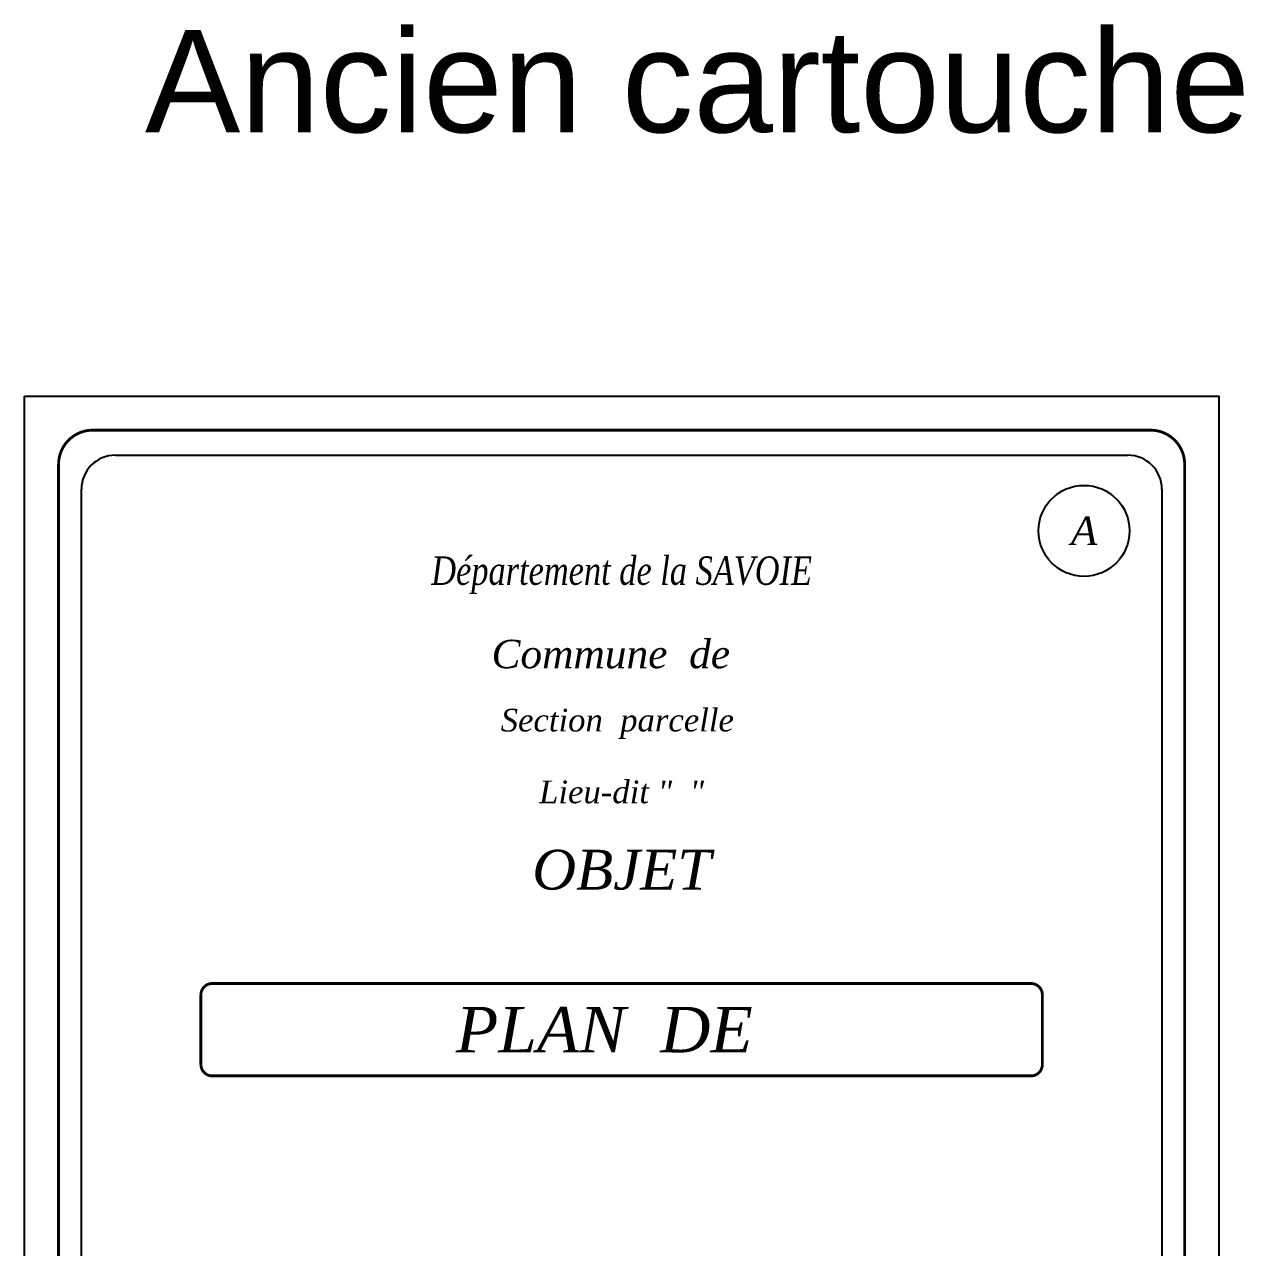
# Model space of a CAD drawing. Header units: metres. Extents: x 9606 to 9900, y 4805 to 4952.
# Drawn here: x 9606.23 to 9649.1, y 4876.58 to 4919.58 of the extents above; entities that cross this region are included whole.
import ezdxf
from ezdxf.enums import TextEntityAlignment as Align

# ---------------------------------------------------------------- set-up
doc = ezdxf.new("R2010")
doc.units = ezdxf.units.M
doc.header["$LTSCALE"] = 2
doc.layers.add('Titre', color=7, linetype='Continuous')
doc.styles.add('Arial', font='arial.ttf', dxfattribs={"height": 1})
doc.styles.add('CARTOUCHE', font='timesi.ttf', dxfattribs={"height": 1})

msp = doc.modelspace()

# ---------------------------------------------------------------- linework, layer by layer
at = {"layer": 'Titre'}
for p, q in [((9609.43, 4904.434), (9645.03, 4904.434)), ((9608.23, 4859.801), (9608.23, 4903.234)), ((9646.23, 4903.234), (9646.23, 4859.801))]:
    msp.add_line(p, q, dxfattribs=at)
msp.add_lwpolyline([(9606.23, 4906.514), (9648.23, 4906.514), (9648.23, 4847.114), (9606.23, 4847.114), (9606.23, 4906.514)], dxfattribs=at)
at = {"layer": 'Titre', "const_width": 0.1}
for points in [[(9608.63, 4905.314), (9645.83, 4905.314, -0.414214), (9647.03, 4904.114), (9647.03, 4849.514, -0.414214), (9645.83, 4848.314), (9608.63, 4848.314, -0.414214), (9607.43, 4849.514), (9607.43, 4904.114, -0.414214)], [(9612.835, 4885.861), (9641.625, 4885.861, -0.414214), (9642.025, 4885.461), (9642.025, 4883.012, -0.414214), (9641.625, 4882.612), (9612.835, 4882.612, -0.414214), (9612.435, 4883.012), (9612.435, 4885.461, -0.414214)]]:
    msp.add_lwpolyline(points, format="xyb", close=True, dxfattribs=at)
at = {"layer": 'Titre'}
msp.add_circle((9643.49, 4901.774), 1.6, dxfattribs=at)
for centre, start, end in [((9609.43, 4903.234), 90, 180), ((9645.03, 4903.234), 0, 90)]:
    msp.add_arc(centre, 1.2, start, end, dxfattribs=at)

# ---------------------------------------------------------------- texts
at = {"insert": (9610.467, 4919.385), "char_height": 3.6, "attachment_point": 1, "style": 'Arial'}
msp.add_mtext_dynamic_manual_height_columns('Ancien cartouche', width=178.02601, gutter_width=12.5, heights=[0], dxfattribs=at)
at = {"layer": 'Titre', "style": 'CARTOUCHE'}
for s, height, width, p in [('A', 1, 1.01, (9643.49, 4901.774)), ('Département de la SAVOIE', 1, 0.8, (9627.23, 4900.376)), ('Commune  de  ', 1, 1.01, (9627.23, 4897.444)), ('OBJET', 1.4, 1.01, (9627.23, 4889.863)), ('PLAN  DE  ', 1.6, 1.01, (9627.23, 4884.237))]:
    msp.add_text(s, height=height, rotation=360, dxfattribs=dict(at, width=width)).set_placement(p, align=Align.MIDDLE_CENTER)
at = {"layer": 'Titre', "style": 'CARTOUCHE', "width": 1.01}
for s, p in [('Section  parcelle ', (9627.23, 4895.014)), ('Lieu-dit "  "', (9627.23, 4892.614))]:
    msp.add_text(s, height=0.8, rotation=0, dxfattribs=at).set_placement(p, align=Align.MIDDLE)

doc.saveas('drawing.dxf')
